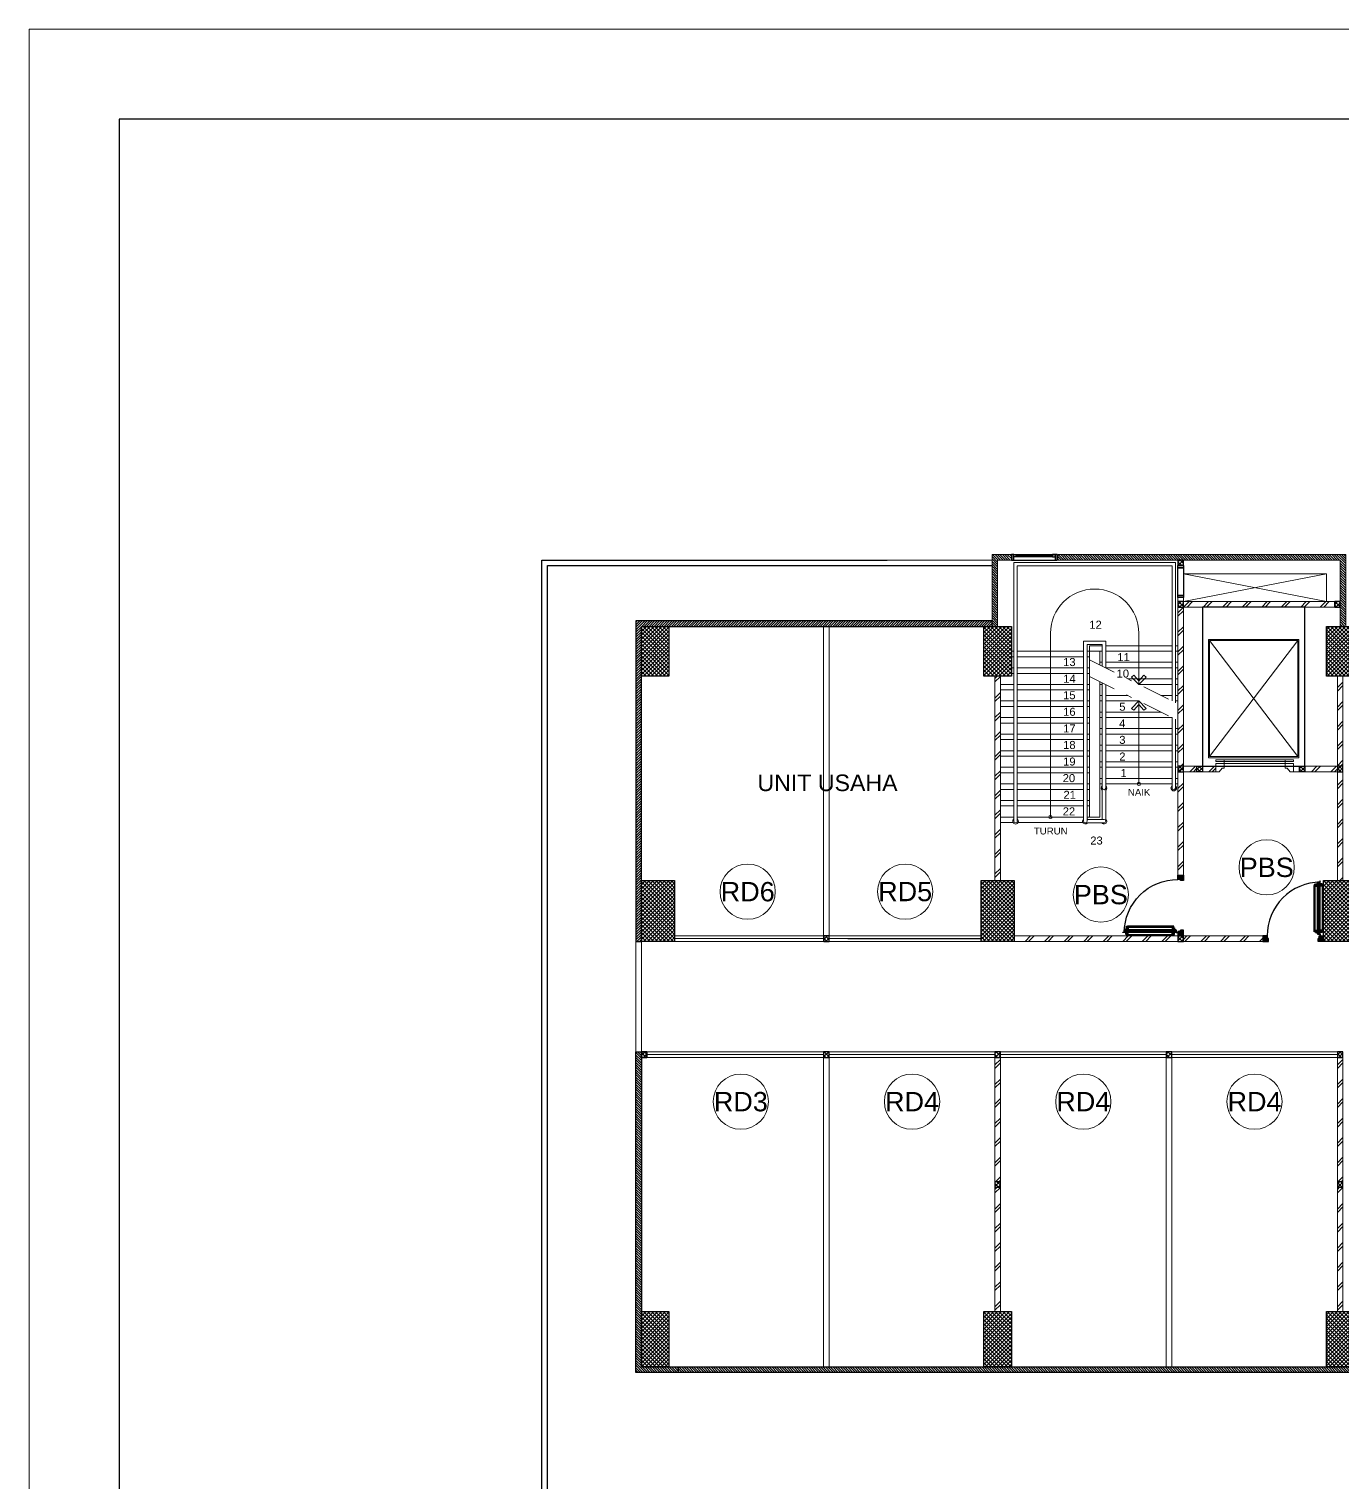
# Model space of a CAD drawing. Header units: millimetres. Extents: x -108 to 351, y -17 to 192.
# Drawn here: x 109.84 to 133.62, y 41 to 67.31 of the extents above; entities that cross this region are included whole.
import ezdxf
from ezdxf.enums import TextEntityAlignment as Align

# ---------------------------------------------------------------- set-up
doc = ezdxf.new("R2010")
doc.units = ezdxf.units.MM
doc.linetypes.add('DASHDOT', pattern=[1, 0.5, -0.25, 0, -0.25])
doc.layers.get('defpoints').update_dxf_attribs({"color": 1})
for name, color, linetype, lineweight in [('ars', 11, 'Continuous', 0), ('ars @ 1', 11, 'Continuous', 0), ('ARSIR', 31, 'Continuous', 5), ('KACA', 151, 'Continuous', 5), ('KOL', 1, 'Continuous', 30), ('KOLOM', 4, 'Continuous', 9), ('KOP', 7, 'Continuous', 20), ('KOP GARIS', 1, 'Continuous', 30), ('lan', 7, 'Continuous', 15), ('LIFT', 15, 'Continuous', 15), ('NOT', 7, 'Continuous', 20), ('Stair', 7, 'Continuous', 15), ('tem', 5, 'Continuous', 20)]:
    doc.layers.add(name, color=color, linetype=linetype, lineweight=lineweight)
doc.layers.add('as', color=1, linetype='Continuous', plot=False)
for name, color, linetype in [('HID', 1, 'Continuous'), ('Kusen', 30, 'Continuous'), ('STL', 6, 'Continuous')]:
    doc.layers.add(name, color=color, linetype=linetype)
doc.styles.add('RM25', font='arial.ttf')
doc.styles.add('S', font='simplex', dxfattribs={"width": 0.75})
doc.styles.get("Standard").update_dxf_attribs({"font": 'arial.ttf'})
pattern_1 = [(45, (0, 0), (-0.1767767, 0.1767767), []), (45, (0.0625, 0), (-0.1767767, 0.1767767), [])]
pattern_2 = [(45, (0, -5), (-0.03535534, 0.03535534), []), (135, (0, -5), (-0.03535534, -0.03535534), [])]
pattern_3 = [(225, (1.1, 1e-06), (-0.014142, 0.014142), []), (135, (1.1, 1e-06), (0.014142, 0.014142), [])]
pattern_4 = [(315, (-2e-13, 1e-06), (0.014142, 0.014142), []), (45, (-2e-13, 1e-06), (-0.014142, 0.014142), [])]

# ---------------------------------------------------------------- blocks, each defined once
blk = doc.blocks.new('K 10.10')
at = {"layer": 'ars'}
h = blk.add_hatch(dxfattribs=at)
h.set_pattern_fill('_USER', color=256, scale=0.05, angle=45, double=1, pattern_type=0)
h.set_pattern_definition([(45, (0, 0), (-0.035355339, 0.035355339), []), (135, (0, 0), (-0.035355339, -0.035355339), [])])
h.paths.add_polyline_path([(1560.538, 1380.407), (1560.638, 1380.407), (1560.638, 1380.507), (1560.538, 1380.507)])
at = {"layer": 'KOL'}
blk.add_lwpolyline([(1560.538, 1380.407), (1560.638, 1380.407), (1560.638, 1380.507), (1560.538, 1380.507)], close=True, dxfattribs=at)
blk = doc.blocks.new('k1')
at = {"layer": 'ars'}
h = blk.add_hatch(dxfattribs=at)
h.set_pattern_fill('_USER', color=256, scale=0.05, angle=45, double=1, pattern_type=0)
h.set_pattern_definition(pattern_2)
h.paths.add_polyline_path([(-0.3, -0.55), (0.3, -0.55), (0.3, 0.55), (-0.3, 0.55)])
at = {"layer": 'KOL'}
blk.add_lwpolyline([(-0.3, -0.55), (0.3, -0.55), (0.3, 0.55), (-0.3, 0.55)], close=True, dxfattribs=at)
blk = doc.blocks.new('k3')
at = {"layer": 'ars'}
h = blk.add_hatch(dxfattribs=at)
h.set_pattern_fill('_USER', color=256, scale=0.05, angle=45, double=1, pattern_type=0)
h.set_pattern_definition([(45, (0, -5.05), (-0.03535534, 0.03535534), []), (135, (0, -5.05), (-0.03535534, -0.03535534), [])])
h.paths.add_polyline_path([(-0.25, -0.45), (0.25, -0.45), (0.25, 0.45), (-0.25, 0.45)])
at = {"layer": 'KOL'}
blk.add_lwpolyline([(-0.25, -0.45), (0.25, -0.45), (0.25, 0.45), (-0.25, 0.45)], close=True, dxfattribs=at)
blk = doc.blocks.new('k2')
at = {"layer": 'ars'}
h = blk.add_hatch(dxfattribs=at)
h.set_pattern_fill('_USER', color=256, scale=0.05, angle=45, double=1, pattern_type=0)
h.set_pattern_definition(pattern_2)
h.paths.add_polyline_path([(-0.25, -0.5), (0.25, -0.5), (0.25, 0.5), (-0.25, 0.5)])
at = {"layer": 'KOL'}
blk.add_lwpolyline([(-0.25, -0.5), (0.25, -0.5), (0.25, 0.5), (-0.25, 0.5)], close=True, dxfattribs=at)
blk = doc.blocks.new('D-P90')
at = {"layer": 'ars'}
h = blk.add_hatch(dxfattribs=at)
h.set_pattern_fill('ANSI37', color=256, scale=0.005, angle=-90, style=0)
h.set_pattern_definition([(45, (-1350.94906, -1248.591899), (0.01122532015, -0.01122532015), []), (315, (-1350.94906, -1248.591899), (-0.01122532015, -0.01122532015), [])])
h.paths.add_polyline_path([(0.009, -0.183, -0.414214), (0.01, -0.184), (0.01, -1.116, -0.414214), (0.009, -1.117), (-0.034, -1.117, 0.414214), (-0.037, -1.12), (-0.037, -1.142, -1), (-0.038, -1.142), (-0.038, -0.158, -1), (-0.037, -0.158), (-0.037, -0.181, 0.414214), (-0.034, -0.183)])
at = {"layer": 'as'}
for p, q in [((-0.04, -0.158), (-0.046, -0.158)), ((-0.042, -0.161), (-0.042, -0.155))]:
    blk.add_line(p, q, dxfattribs=at)
at = {"layer": 'HID'}
for p, q in [((-0.044, -0.125), (-0.092, -0.077)), ((-0.042, -0.123), (-0.091, -0.075)), ((-0.066, -0.147), (-0.023, -0.104)), ((-0.063, -0.147), (-0.023, -0.107)), ((0.966, -0.147), (0.923, -0.104)), ((0.963, -0.147), (0.923, -0.107)), ((0.942, -0.123), (0.991, -0.075)), ((0.944, -0.125), (0.992, -0.077))]:
    blk.add_line(p, q, dxfattribs=at)
for points in [[(-0.044, -0.125), (-0.044, -0.125), (-0.042, -0.123), (-0.042, -0.123)], [(0.944, -0.125), (0.944, -0.125), (0.942, -0.123), (0.942, -0.123)]]:
    blk.add_lwpolyline(points, dxfattribs=at)
at = {"layer": 'KOL'}
blk.add_line((0.97, -0.13), (0.97, -0.15), dxfattribs=at)
at = {"layer": 'Kusen', "ltscale": 2}
for p, q in [((-0.099, -0.221), (-0.099, -1.06)), ((-0.079, -0.241), (-0.079, -1.06)), ((-0.074, -0.211), (-0.04, -0.211)), ((-0.074, -0.221), (-0.074, -0.211)), ((-0.074, -0.251), (-0.074, -0.241)), ((-0.074, -0.251), (-0.04, -0.251)), ((-0.061, -0.251), (-0.061, -0.211)), ((-0.04, -0.251), (-0.04, -0.211)), ((0.046, -0.211), (0.012, -0.211)), ((0.012, -0.251), (0.012, -0.211)), ((0.046, -0.251), (0.012, -0.251)), ((0.033, -0.251), (0.033, -0.211)), ((0.046, -0.221), (0.046, -0.211)), ((0.046, -0.251), (0.046, -0.241)), ((0.053, -0.241), (0.053, -1.06)), ((0.073, -0.221), (0.073, -1.06)), ((-0.074, -1.05), (-0.04, -1.05)), ((-0.074, -1.05), (-0.074, -1.06)), ((-0.061, -1.05), (-0.061, -1.09)), ((-0.04, -1.05), (-0.04, -1.09)), ((0.046, -1.05), (0.012, -1.05)), ((0.012, -1.05), (0.012, -1.09)), ((0.033, -1.05), (0.033, -1.09)), ((0.046, -1.05), (0.046, -1.06)), ((-0.074, -1.08), (-0.074, -1.09)), ((-0.074, -1.09), (-0.04, -1.09)), ((0.046, -1.09), (0.012, -1.09)), ((0.046, -1.08), (0.046, -1.09))]:
    blk.add_line(p, q, dxfattribs=at)
at = {"layer": 'Kusen'}
for p, q in [((-0.042, -0.155), (-0.038, -0.156)), ((-0.042, -0.157), (-0.038, -0.158))]:
    blk.add_line(p, q, dxfattribs=at)
at = {"layer": 'Kusen', "ltscale": 2}
for points in [[(-0.099, -0.241), (-0.061, -0.241), (-0.061, -0.221), (-0.099, -0.221), (-0.099, -0.241)], [(0.073, -0.241), (0.033, -0.241), (0.033, -0.221), (0.073, -0.221), (0.073, -0.241)], [(-0.101, -1.06), (-0.061, -1.06), (-0.061, -1.08), (-0.101, -1.08), (-0.101, -1.06)], [(0.073, -1.06), (0.033, -1.06), (0.033, -1.08), (0.073, -1.08), (0.073, -1.06)]]:
    blk.add_lwpolyline(points, dxfattribs=at)
at = {"layer": 'Kusen'}
blk.add_circle((-0.042, -0.158), 0.001, dxfattribs=at)
for radius, start, end in [(0.0025, 75.7804, 11.3851), (0.961, 270, 0.4597)]:
    blk.add_arc((-0.042, -0.158), radius, start, end, dxfattribs=at)
at = {"layer": 'STL'}
for p, q in [((-0.038, -0.158), (-0.038, -1.142)), ((-0.037, -0.181), (-0.037, -0.158)), ((-0.034, -0.183), (0.009, -0.183)), ((0.01, -0.184), (0.01, -1.116)), ((-0.037, -1.12), (-0.037, -1.142)), ((-0.034, -1.117), (0.009, -1.117))]:
    blk.add_line(p, q, dxfattribs=at)
for points in [[(0, -0.1), (0, -0.103), (-0.019, -0.103, 0.414214), (-0.02, -0.105), (-0.02, -0.148, -0.414214), (-0.022, -0.15), (-0.068, -0.15, -0.414214), (-0.07, -0.148), (-0.07, -0.13), (-0.067, -0.13), (-0.067, -0.146, 0.414214), (-0.065, -0.147), (-0.024, -0.147, 0.414214), (-0.023, -0.146), (-0.023, -0.102, -0.414214), (-0.021, -0.1)], [(0.9, -0.1), (0.9, -0.103), (0.919, -0.103, -0.414214), (0.92, -0.105), (0.92, -0.148, 0.414214), (0.922, -0.15), (0.968, -0.15, 0.414214), (0.97, -0.148), (0.97, -0.13), (0.967, -0.13), (0.967, -0.146, -0.414214), (0.966, -0.147), (0.925, -0.147, -0.414214), (0.923, -0.146), (0.923, -0.102, 0.414214), (0.921, -0.1)]]:
    blk.add_lwpolyline(points, format="xyb", close=True, dxfattribs=at)
blk.add_lwpolyline([(0.009, -0.182), (-0.034, -0.182, -0.414214), (-0.035, -0.181), (-0.035, -0.158, 1), (-0.04, -0.158), (-0.04, -1.142, 1), (-0.035, -1.142), (-0.035, -1.12, -0.414214), (-0.034, -1.119), (0.009, -1.119, 0.414214), (0.012, -1.116), (0.012, -0.184)], format="xyb", dxfattribs=at)
for centre, radius, start, end in [((-0.038, -0.158), 0.00075, 0, 180), ((-0.034, -0.181), 0.0025, 180, 270), ((0.009, -0.184), 0.0025, 360, 90), ((0.009, -0.184), 0.001, 360, 90), ((-0.038, -1.142), 0.00075, 180, 0), ((-0.034, -1.12), 0.0025, 90, 180), ((0.009, -1.116), 0.001, 270, 0)]:
    blk.add_arc(centre, radius, start, end, dxfattribs=at)
blk = doc.blocks.new('PINTU DARURAT')
at = {"layer": 'ARSIR'}
h = blk.add_hatch(dxfattribs=at)
h.set_pattern_fill('_USER', color=256, scale=0.02, angle=315, style=0, double=1, pattern_type=0)
h.set_pattern_definition(pattern_4)
edge = h.paths.add_edge_path()
edge.add_line((0, 0), (0.1, 0))
edge.add_line((0.1, 0), (0.1, 0.05))
edge.add_line((0.1, 0.05), (0.077, 0.05))
edge.add_line((0.077, 0.05), (0.077, 0.096))
edge.add_arc((0.076, 0.096), 0.0015, 360, 450)
edge.add_line((0.075, 0.097), (0.035, 0.097))
edge.add_arc((0.035, 0.096), 0.0015, 90, 180)
edge.add_line((0.033, 0.096), (0.033, 0.08))
edge.add_line((0.033, 0.08), (0.03, 0.08))
edge.add_line((0.03, 0.08), (0.03, 0.1))
edge.add_line((0.03, 0.1), (0, 0.1))
edge.add_line((0, 0.1), (0, 0))
h = blk.add_hatch(dxfattribs=at)
h.set_pattern_fill('_USER', color=256, scale=0.02, angle=315, style=0, double=1, pattern_type=0)
h.set_pattern_definition(pattern_4)
edge = h.paths.add_edge_path()
edge.add_line((0, 0), (0.1, 0))
edge.add_line((0.1, 0), (0.1, 0.05))
edge.add_line((0.1, 0.05), (0.077, 0.05))
edge.add_line((0.077, 0.05), (0.077, 0.096))
edge.add_arc((0.076, 0.096), 0.0015, 360, 450)
edge.add_line((0.075, 0.097), (0.035, 0.097))
edge.add_arc((0.035, 0.096), 0.0015, 90, 180)
edge.add_line((0.033, 0.096), (0.033, 0.08))
edge.add_line((0.033, 0.08), (0.03, 0.08))
edge.add_line((0.03, 0.08), (0.03, 0.1))
edge.add_line((0.03, 0.1), (0, 0.1))
edge.add_line((0, 0.1), (0, 0))
h = blk.add_hatch(dxfattribs=at)
h.set_pattern_fill('_USER', color=256, scale=0.02, angle=315, style=0, double=1, pattern_type=0)
h.set_pattern_definition(pattern_3)
edge = h.paths.add_edge_path()
edge.add_line((1.1, 0), (1, 0))
edge.add_line((1, 0), (1, 0.05))
edge.add_line((1, 0.05), (1.023, 0.05))
edge.add_line((1.023, 0.05), (1.023, 0.096))
edge.add_arc((1.024, 0.096), 0.0015, -630, -540, ccw=False)
edge.add_line((1.024, 0.097), (1.065, 0.097))
edge.add_arc((1.065, 0.096), 0.0015, -360, -270, ccw=False)
edge.add_line((1.067, 0.096), (1.067, 0.08))
edge.add_line((1.067, 0.08), (1.07, 0.08))
edge.add_line((1.07, 0.08), (1.07, 0.1))
edge.add_line((1.07, 0.1), (1.1, 0.1))
edge.add_line((1.1, 0.1), (1.1, 0))
h = blk.add_hatch(dxfattribs=at)
h.set_pattern_fill('_USER', color=256, scale=0.02, angle=315, style=0, double=1, pattern_type=0)
h.set_pattern_definition(pattern_3)
edge = h.paths.add_edge_path()
edge.add_line((1.1, 0), (1, 0))
edge.add_line((1, 0), (1, 0.05))
edge.add_line((1, 0.05), (1.023, 0.05))
edge.add_line((1.023, 0.05), (1.023, 0.096))
edge.add_arc((1.024, 0.096), 0.0015, -630, -540, ccw=False)
edge.add_line((1.024, 0.097), (1.065, 0.097))
edge.add_arc((1.065, 0.096), 0.0015, -360, -270, ccw=False)
edge.add_line((1.067, 0.096), (1.067, 0.08))
edge.add_line((1.067, 0.08), (1.07, 0.08))
edge.add_line((1.07, 0.08), (1.07, 0.1))
edge.add_line((1.07, 0.1), (1.1, 0.1))
edge.add_line((1.1, 0.1), (1.1, 0))
at = {"layer": 'KOL'}
blk.add_line((1.1, 0.1), (1.1, 0), dxfattribs=at)
blk.add_line((1.1, 0.1), (1.1, 0), dxfattribs=at)
blk.add_line((1.1, 0.1), (1.1, 0), dxfattribs=at)
blk.add_line((1.1, 0.1), (1.1, 0), dxfattribs=at)
for points in [[(0, 0), (0.1, 0), (0.1, 0.05), (0.077, 0.05), (0.077, 0.096, 0.414214), (0.075, 0.097), (0.035, 0.097, 0.414214), (0.033, 0.096), (0.033, 0.08), (0.03, 0.08), (0.03, 0.1), (0, 0.1)], [(0, 0), (0.1, 0), (0.1, 0.05), (0.077, 0.05), (0.077, 0.096, 0.414214), (0.075, 0.097), (0.035, 0.097, 0.414214), (0.033, 0.096), (0.033, 0.08), (0.03, 0.08), (0.03, 0.1), (0, 0.1)], [(1.1, 0), (1, 0), (1, 0.05), (1.023, 0.05), (1.023, 0.096, -0.414214), (1.024, 0.097), (1.065, 0.097, -0.414214), (1.067, 0.096), (1.067, 0.08), (1.07, 0.08), (1.07, 0.1), (1.1, 0.1)], [(1.1, 0), (1, 0), (1, 0.05), (1.023, 0.05), (1.023, 0.096, -0.414214), (1.024, 0.097), (1.065, 0.097, -0.414214), (1.067, 0.096), (1.067, 0.08), (1.07, 0.08), (1.07, 0.1), (1.1, 0.1)]]:
    blk.add_lwpolyline(points, format="xyb", close=True, dxfattribs=at)
at = {"layer": 'Kusen', "xscale": -1, "rotation": 180}
blk.add_blockref('D-P90', (0.1, -0.05), dxfattribs=at)
blk = doc.blocks.new('T. J2')
at = {"layer": 'KACA', "color": 141}
blk.add_lwpolyline([(-0.379, 0.077), (0.291, 0.077), (0.291, 0.082), (-0.379, 0.082)], close=True, dxfattribs=at)
at = {"layer": 'Kusen'}
for p, q in [((-0.419, 0), (0.331, 0)), ((-0.369, 0.1), (0.281, 0.1)), ((0.281, 0.06), (-0.369, 0.06))]:
    blk.add_line(p, q, dxfattribs=at)
for points in [[(-0.459, 0), (-0.419, 0), (-0.419, 0.1), (-0.459, 0.1)], [(0.331, 0), (0.371, 0), (0.371, 0.1), (0.331, 0.1)]]:
    blk.add_lwpolyline(points, close=True, dxfattribs=at)
for points in [[(-0.369, 0.077), (-0.369, 0.06), (-0.419, 0.06), (-0.419, 0.1), (-0.369, 0.1), (-0.369, 0.082), (-0.379, 0.082), (-0.379, 0.077), (-0.369, 0.077)], [(0.281, 0.077), (0.281, 0.06), (0.331, 0.06), (0.331, 0.1), (0.281, 0.1), (0.281, 0.082), (0.291, 0.082), (0.291, 0.077), (0.281, 0.077)]]:
    blk.add_lwpolyline(points, dxfattribs=at)
blk = doc.blocks.new('P.SHAFT')
for points in [[(-0.05, 0.54), (-0.05, 0.58), (0.05, 0.58), (0.05, 0.54)], [(-0.05, 0.04), (-0.05, 0.54), (0.05, 0.54), (0.05, 0.04)], [(-0.05, 0), (-0.05, 0.04), (0.05, 0.04), (0.05, 0)]]:
    blk.add_lwpolyline(points, close=True)
blk = doc.blocks.new('LIFT BARANG MITSHUBISI')
at = {"layer": 'ARSIR'}
for p, q in [((-0.845, 1.05), (0.755, -1.05)), ((0.755, 1.05), (-0.845, -1.05))]:
    blk.add_line(p, q, dxfattribs=at)
at = {"layer": 'defpoints', "color": 3}
blk.add_lwpolyline([(0.883, -1.223), (0.883, 1.657), (-0.972, 1.657), (-0.972, -1.223)], close=True, dxfattribs=at)
at = {"layer": 'LIFT'}
for points in [[(-0.865, -1.07), (0.775, -1.07), (0.775, 1.07), (-0.865, 1.07)], [(-0.845, -1.05), (0.755, -1.05), (0.755, 1.05), (-0.845, 1.05)], [(-0.73, -1.141), (0.676, -1.141), (0.676, -1.105), (-0.73, -1.105)], [(-0.73, -1.141), (-0.577, -1.141), (-0.577, -1.105), (-0.73, -1.105)], [(-0.577, -1.223), (-0.73, -1.223), (-0.73, -1.176), (-0.577, -1.176)], [(-0.73, -1.223), (0.676, -1.223), (0.676, -1.176), (-0.73, -1.176)], [(-0.577, -1.176), (0.523, -1.176), (0.523, -1.141), (-0.577, -1.141)], [(0.523, -1.141), (0.676, -1.141), (0.676, -1.105), (0.523, -1.105)], [(0.523, -1.223), (0.676, -1.223), (0.676, -1.176), (0.523, -1.176)]]:
    blk.add_lwpolyline(points, close=True, dxfattribs=at)
for points in [[(-0.73, -1.223), (-0.73, -1.323), (-0.669, -1.323), (-0.612, -1.258), (-0.577, -1.258), (-0.577, -1.223), (-0.73, -1.223)], [(0.676, -1.223), (0.676, -1.323), (0.616, -1.323), (0.559, -1.258), (0.523, -1.258), (0.523, -1.223), (0.676, -1.223)]]:
    blk.add_lwpolyline(points, dxfattribs=at)
at = {"layer": 'tem'}
for points in [[(-0.972, -1.223), (-0.972, -1.323), (-0.73, -1.323), (-0.73, -1.223)], [(0.676, -1.223), (0.676, -1.323), (0.783, -1.323), (0.783, -1.223)]]:
    blk.add_lwpolyline(points, close=True, dxfattribs=at)
blk = doc.blocks.new('LANTAI-1')
at = {"layer": 'ars'}
h = blk.add_hatch(dxfattribs=at)
h.set_pattern_fill('ANSI31', color=256, scale=0.25, style=0)
h.set_pattern_definition([(135, (-30.482793, 57.124637), (0.0220971, 0.0220971), [])])
edge = h.paths.add_edge_path()
edge.add_line((-30.833, 57.125), (-30.833, 58.425))
edge.add_line((-30.833, 58.425), (-30.473, 58.425))
edge.add_line((-30.473, 58.425), (-30.473, 58.325))
edge.add_line((-30.473, 58.325), (-30.733, 58.325))
edge.add_line((-30.733, 58.325), (-30.733, 57.125))
edge.add_line((-30.733, 57.125), (-30.833, 57.125))
h = blk.add_hatch(dxfattribs=at)
h.set_pattern_fill('ANSI31', color=256, scale=0.25, style=0)
h.set_pattern_definition([(135, (-24.432795, 57.124637), (0.02209709, 0.02209709), [])])
h.paths.add_polyline_path([(-29.643, 58.425), (-29.643, 58.325), (-24.533, 58.325), (-24.533, 57.125), (-24.433, 57.125), (-24.433, 58.425)])
h = blk.add_hatch(dxfattribs=at)
h.set_pattern_fill('ANSI31', color=256, scale=0.01, angle=180, style=0)
h.paths.add_polyline_path([(-30.833, 57.225), (-37.183, 57.225), (-37.283, 57.225), (-37.283, 51.425), (-37.183, 51.425), (-37.183, 57.125), (-30.833, 57.125)])
h = blk.add_hatch(dxfattribs=at)
h.set_pattern_fill('ANSI31', color=256, scale=0.25, angle=180, style=0)
h.set_pattern_definition([(135, (-37.282793, 49.424637), (0.02209709, 0.02209709), [])])
h.paths.add_polyline_path([(-36.518, 43.625), (-37.183, 43.625), (-37.283, 43.625), (-37.283, 49.425), (-37.183, 49.425), (-37.183, 43.725), (-36.518, 43.725)])
h = blk.add_hatch(dxfattribs=at)
h.set_pattern_fill('ANSI31', color=256, scale=0.25, angle=180, style=0)
h.set_pattern_definition([(135, (-37.282793, 49.424637), (0.022097087, 0.022097087), [])])
h.paths.add_polyline_path([(-6.083, 43.625), (-37.183, 43.625), (-37.283, 43.625), (-37.283, 49.425), (-37.183, 49.425), (-37.183, 43.725), (-6.083, 43.725)])
h = blk.add_hatch(dxfattribs=at)
h.set_pattern_fill('TEMBOK', color=256, scale=0.25)
h.set_pattern_definition([(225, (43.6672, 52.87464), (0.1767767, -0.1767767), []), (225, (43.6047, 52.87464), (0.1767767, -0.1767767), [])])
h.paths.add_polyline_path([(-30.683, 47.075), (-30.783, 47.075), (-30.783, 49.325), (-30.683, 49.325)])
h = blk.add_hatch(dxfattribs=at)
h.set_pattern_fill('TEMBOK', color=256, scale=0.25)
h.set_pattern_definition([(225, (49.8672, 52.87464), (0.1767767, -0.1767767), []), (225, (49.8047, 52.87464), (0.1767767, -0.1767767), [])])
h.paths.add_polyline_path([(-24.483, 47.075), (-24.583, 47.075), (-24.583, 49.325), (-24.483, 49.325)])
h = blk.add_hatch(dxfattribs=at)
h.set_pattern_fill('TEMBOK', color=256, scale=0.25)
h.set_pattern_definition([(225, (43.6672, 50.97464), (0.1767767, -0.1767767), []), (225, (43.6047, 50.97464), (0.1767767, -0.1767767), [])])
h.paths.add_polyline_path([(-30.683, 44.725), (-30.783, 44.725), (-30.783, 46.975), (-30.683, 46.975)])
h = blk.add_hatch(dxfattribs=at)
h.set_pattern_fill('TEMBOK', color=256, scale=0.25)
h.set_pattern_definition([(225, (49.8672, 50.97464), (0.1767767, -0.1767767), []), (225, (49.8047, 50.97464), (0.1767767, -0.1767767), [])])
h.paths.add_polyline_path([(-24.483, 44.725), (-24.583, 44.725), (-24.583, 46.975), (-24.483, 46.975)])
at = {"layer": 'ars @ 1'}
h = blk.add_hatch(dxfattribs=at)
h.set_pattern_fill('TEMBOK', color=256, scale=0.25)
h.set_pattern_definition(pattern_1)
h.paths.add_polyline_path([(-27.371, 52.625), (-27.471, 52.625), (-27.471, 57.475), (-27.371, 57.475)])
h = blk.add_hatch(dxfattribs=at)
h.set_pattern_fill('TEMBOK', color=256, scale=0.25)
h.set_pattern_definition(pattern_1)
h.paths.add_polyline_path([(-24.633, 57.575), (-24.633, 57.475), (-27.371, 57.475), (-27.371, 57.575)])
h = blk.add_hatch(dxfattribs=at)
h.set_pattern_fill('TEMBOK', color=256, scale=0.25)
h.set_pattern_definition(pattern_1)
h.paths.add_polyline_path([(-30.783, 52.525), (-30.683, 52.525), (-30.683, 56.225), (-30.783, 56.225)])
h = blk.add_hatch(dxfattribs=at)
h.set_pattern_fill('TEMBOK', color=256, scale=0.25)
h.set_pattern_definition(pattern_1)
h.paths.add_polyline_path([(-24.483, 52.525), (-24.583, 52.525), (-24.583, 56.225), (-24.483, 56.225)])
h = blk.add_hatch(dxfattribs=at)
h.set_pattern_fill('TEMBOK', color=256, scale=0.25)
h.set_pattern_definition([(45, (1549.9789, -400.48855), (-0.176776695, 0.176776695), []), (45, (1550.0414, -400.48855), (-0.176776695, 0.176776695), [])])
h.paths.add_polyline_path([(-27.371, 54.495), (-27.371, 54.595), (-27.126, 54.595), (-27.126, 54.495)])
h = blk.add_hatch(dxfattribs=at)
h.set_pattern_fill('TEMBOK', color=256, scale=0.25)
h.set_pattern_definition([(45, (1550.32144, -400.48855), (-0.176776695, 0.176776695), []), (45, (1550.38394, -400.48855), (-0.176776695, 0.176776695), [])])
h.paths.add_polyline_path([(-27.026, 54.495), (-27.026, 54.595), (-26.784, 54.595), (-26.784, 54.495)])
h = blk.add_hatch(dxfattribs=at)
h.set_pattern_fill('TEMBOK', color=256, scale=0.25)
h.set_pattern_definition([(45, (1552.17816, -400.48855), (-0.176776695, 0.176776695), []), (45, (1552.24066, -400.48855), (-0.176776695, 0.176776695), [])])
h.paths.add_polyline_path([(-25.171, 54.495), (-25.171, 54.595), (-24.583, 54.595), (-24.583, 54.495)])
h = blk.add_hatch(dxfattribs=at)
h.set_pattern_fill('TEMBOK', color=256, scale=0.25)
h.set_pattern_definition(pattern_1)
h.paths.add_polyline_path([(-30.433, 51.425), (-30.433, 51.525), (-27.471, 51.525), (-27.471, 51.425)])
h = blk.add_hatch(dxfattribs=at)
h.set_pattern_fill('TEMBOK', color=256, scale=0.25)
h.set_pattern_definition(pattern_1)
h.paths.add_polyline_path([(-27.371, 51.425), (-27.371, 51.525), (-25.933, 51.525), (-25.933, 51.425)])
for p, q in [((-38.983, 40.575), (-38.983, 58.325)), ((-38.983, 58.325), (-32.733, 58.325)), ((-38.883, 41.275), (-38.883, 58.225)), ((-38.883, 58.225), (-30.833, 58.225))]:
    blk.add_line(p, q)
at = {"layer": 'ars'}
for p, q in [((-30.439, 58.281), (-30.439, 53.6)), ((-27.514, 58.281), (-30.439, 58.281)), ((-30.377, 58.218), (-30.377, 53.6)), ((-27.577, 58.218), (-30.377, 58.218)), ((-27.577, 58.218), (-27.577, 55.775)), ((-27.514, 58.281), (-27.514, 55.743)), ((-29.177, 56.858), (-29.177, 53.6)), ((-28.777, 56.858), (-29.177, 56.858)), ((-28.777, 56.858), (-28.777, 56.375)), ((-30.439, 56.575), (-30.483, 56.575)), ((-29.177, 56.575), (-30.377, 56.575)), ((-29.114, 56.796), (-29.114, 53.6)), ((-28.839, 56.796), (-29.114, 56.796)), ((-29.07, 56.575), (-29.114, 56.575)), ((-29.07, 56.675), (-29.07, 56.775)), ((-28.839, 56.775), (-29.07, 56.775)), ((-28.839, 56.796), (-28.839, 56.406)), ((-27.577, 56.775), (-28.777, 56.775)), ((-27.471, 56.775), (-27.514, 56.775)), ((-28.839, 56.475), (-28.883, 56.475)), ((-27.577, 56.475), (-28.777, 56.475)), ((-27.471, 56.475), (-27.514, 56.475)), ((-30.439, 56.275), (-30.483, 56.275)), ((-29.177, 56.275), (-30.377, 56.275)), ((-29.07, 56.275), (-29.114, 56.275)), ((-28.839, 56.106), (-28.839, 53.631)), ((-28.777, 56.075), (-28.777, 53.6)), ((-27.577, 56.175), (-28.377, 56.175)), ((-27.471, 56.175), (-27.514, 56.175)), ((-30.439, 55.975), (-30.683, 55.975)), ((-29.177, 55.975), (-30.377, 55.975)), ((-29.07, 55.975), (-29.114, 55.975)), ((-28.839, 55.875), (-28.883, 55.875)), ((-28.377, 55.875), (-28.777, 55.875)), ((-27.577, 55.875), (-27.777, 55.875)), ((-27.471, 55.875), (-27.514, 55.875)), ((-30.439, 55.675), (-30.683, 55.675)), ((-29.177, 55.675), (-30.377, 55.675)), ((-29.07, 55.675), (-29.114, 55.675)), ((-28.839, 55.575), (-28.883, 55.575)), ((-27.777, 55.575), (-28.777, 55.575)), ((-30.439, 55.375), (-30.683, 55.375)), ((-29.177, 55.375), (-30.377, 55.375)), ((-29.07, 55.375), (-29.114, 55.375)), ((-28.839, 55.275), (-28.883, 55.275)), ((-27.577, 55.275), (-28.777, 55.275)), ((-27.577, 55.475), (-27.577, 54.2)), ((-27.514, 55.443), (-27.514, 54.2)), ((-27.471, 55.275), (-27.514, 55.275)), ((-30.439, 55.075), (-30.683, 55.075)), ((-29.177, 55.075), (-30.377, 55.075)), ((-29.07, 55.075), (-29.114, 55.075)), ((-30.439, 54.775), (-30.683, 54.775)), ((-29.177, 54.775), (-30.377, 54.775)), ((-29.07, 54.775), (-29.114, 54.775)), ((-28.839, 54.975), (-28.883, 54.975)), ((-27.577, 54.975), (-28.777, 54.975)), ((-27.471, 54.975), (-27.514, 54.975)), ((-30.439, 54.475), (-30.683, 54.475)), ((-29.177, 54.475), (-30.377, 54.475)), ((-29.07, 54.475), (-29.114, 54.475)), ((-28.839, 54.675), (-28.883, 54.675)), ((-27.577, 54.675), (-28.777, 54.675)), ((-27.471, 54.675), (-27.514, 54.675)), ((-28.839, 54.375), (-28.883, 54.375)), ((-27.577, 54.375), (-28.777, 54.375)), ((-27.471, 54.375), (-27.514, 54.375)), ((-30.439, 54.175), (-30.683, 54.175)), ((-29.177, 54.175), (-30.377, 54.175)), ((-29.07, 54.175), (-29.114, 54.175)), ((-30.439, 53.875), (-30.683, 53.875)), ((-29.177, 53.875), (-30.377, 53.875)), ((-29.07, 53.875), (-29.114, 53.875)), ((-30.453, 53.575), (-30.683, 53.575)), ((-29.19, 53.575), (-30.363, 53.575)), ((-28.808, 53.568), (-29.145, 53.568)), ((-28.808, 53.631), (-29.114, 53.631))]:
    blk.add_line(p, q, dxfattribs=at)
for centre, radius, start, end in [((-28.808, 54.2), 0.0512, 127.5719, 232.4281), ((-28.808, 54.2), 0.0312, 180, 0), ((-28.808, 54.2), 0.0512, 307.5719, 52.4281), ((-27.546, 54.2), 0.0512, 127.5719, 52.4281), ((-27.546, 54.2), 0.0312, 180, 0), ((-30.408, 53.6), 0.0512, 127.5719, 52.4281), ((-30.408, 53.6), 0.0312, 180, 0), ((-29.145, 53.6), 0.0512, 127.5719, 322.4281), ((-29.145, 53.6), 0.0312, 180, 0), ((-29.145, 53.6), 0.0512, 37.5719, 52.4281), ((-28.808, 53.6), 0.0512, 127.5719, 142.4281), ((-28.808, 53.6), 0.0512, 217.5719, 52.4281), ((-28.808, 53.6), 0.0312, 270, 90)]:
    blk.add_arc(centre, radius, start, end, dxfattribs=at)
at = {"layer": 'as'}
blk.add_line((-33.443, 51.475), (-31.033, 51.475), dxfattribs=at)
at = {"layer": 'KOL'}
for points in [[(-30.833, 57.225), (-37.183, 57.225), (-37.283, 57.225), (-37.283, 51.425), (-37.183, 51.425), (-37.183, 57.125), (-30.833, 57.125), (-30.833, 57.225)], [(-36.518, 43.625), (-37.183, 43.625), (-37.283, 43.625), (-37.283, 49.425), (-37.183, 49.425), (-37.183, 43.725), (-36.518, 43.725), (-36.518, 43.625)], [(-6.083, 43.625), (-37.183, 43.625), (-37.283, 43.625), (-37.283, 49.425), (-37.183, 49.425), (-37.183, 43.725), (-6.083, 43.725), (-6.083, 43.625)]]:
    blk.add_lwpolyline(points, dxfattribs=at)
at = {"layer": 'lan'}
for p, q in [((-32.733, 58.325), (-30.833, 58.325)), ((-29.777, 57.001), (-29.777, 53.675)), ((-28.177, 56.075), (-28.177, 57.001)), ((-30.439, 56.675), (-30.483, 56.675)), ((-29.177, 56.675), (-30.377, 56.675)), ((-28.839, 56.675), (-29.114, 56.675)), ((-29.07, 56.675), (-29.07, 53.675)), ((-28.883, 56.675), (-28.883, 56.428)), ((-27.577, 56.675), (-28.777, 56.675)), ((-27.471, 56.675), (-27.514, 56.675)), ((-30.439, 56.375), (-30.483, 56.375)), ((-29.177, 56.375), (-30.377, 56.375)), ((-29.07, 56.375), (-29.114, 56.375)), ((-27.577, 56.375), (-28.777, 56.375)), ((-27.471, 56.375), (-27.514, 56.375)), ((-30.439, 56.075), (-30.683, 56.075)), ((-29.177, 56.075), (-30.377, 56.075)), ((-29.07, 56.075), (-29.114, 56.075)), ((-28.883, 56.128), (-28.883, 53.675)), ((-28.839, 56.075), (-28.883, 56.075)), ((-27.577, 56.075), (-28.177, 56.075)), ((-27.471, 56.075), (-27.514, 56.075)), ((-30.439, 55.775), (-30.683, 55.775)), ((-29.177, 55.775), (-30.377, 55.775)), ((-29.07, 55.775), (-29.114, 55.775)), ((-28.839, 55.775), (-28.883, 55.775)), ((-28.177, 55.775), (-28.777, 55.775)), ((-28.177, 54.275), (-28.177, 55.775)), ((-27.471, 55.775), (-27.514, 55.775)), ((-30.439, 55.475), (-30.683, 55.475)), ((-29.177, 55.475), (-30.377, 55.475)), ((-29.07, 55.475), (-29.114, 55.475)), ((-28.839, 55.475), (-28.883, 55.475)), ((-27.577, 55.475), (-28.777, 55.475)), ((-30.439, 55.175), (-30.683, 55.175)), ((-29.177, 55.175), (-30.377, 55.175)), ((-29.07, 55.175), (-29.114, 55.175)), ((-28.839, 55.175), (-28.883, 55.175)), ((-27.577, 55.175), (-28.777, 55.175)), ((-27.471, 55.175), (-27.514, 55.175)), ((-30.439, 54.875), (-30.683, 54.875)), ((-29.177, 54.875), (-30.377, 54.875)), ((-29.07, 54.875), (-29.114, 54.875)), ((-28.839, 54.875), (-28.883, 54.875)), ((-27.577, 54.875), (-28.777, 54.875)), ((-27.471, 54.875), (-27.514, 54.875)), ((-30.439, 54.575), (-30.683, 54.575)), ((-29.177, 54.575), (-30.377, 54.575)), ((-29.07, 54.575), (-29.114, 54.575)), ((-28.839, 54.575), (-28.883, 54.575)), ((-27.577, 54.575), (-28.777, 54.575)), ((-27.471, 54.575), (-27.514, 54.575)), ((-30.439, 54.275), (-30.683, 54.275)), ((-29.177, 54.275), (-30.377, 54.275)), ((-29.07, 54.275), (-29.114, 54.275)), ((-28.839, 54.275), (-28.883, 54.275)), ((-27.577, 54.275), (-28.777, 54.275)), ((-27.471, 54.275), (-27.514, 54.275)), ((-30.439, 53.975), (-30.683, 53.975)), ((-29.177, 53.975), (-30.377, 53.975)), ((-29.07, 53.975), (-29.114, 53.975)), ((-30.439, 53.675), (-30.683, 53.675)), ((-29.177, 53.675), (-30.377, 53.675)), ((-28.883, 53.675), (-29.114, 53.675)), ((-33.883, 51.475), (-36.583, 51.475)), ((-33.783, 51.475), (-31.033, 51.475)), ((-33.883, 49.375), (-37.083, 49.375)), ((-33.783, 49.375), (-30.783, 49.375)), ((-27.683, 49.375), (-30.683, 49.375)), ((-27.583, 49.375), (-24.583, 49.375))]:
    blk.add_line(p, q, dxfattribs=at)
at = {"layer": 'lan', "linetype": 'Continuous'}
for p, q in [((-27.371, 58.075), (-24.783, 58.075)), ((-24.783, 58.075), (-24.783, 57.575))]:
    blk.add_line(p, q, dxfattribs=at)
at = {"layer": 'lan', "linetype": 'DASHDOT'}
for p, q in [((-29.07, 56.521), (-27.471, 55.722)), ((-29.07, 56.221), (-27.471, 55.422))]:
    blk.add_line(p, q, dxfattribs=at)
at = {"layer": 'lan', "linetype": 'Continuous'}
for points in [[(-24.783, 58.075), (-27.371, 57.575)], [(-24.783, 57.575), (-27.371, 58.075)]]:
    blk.add_lwpolyline(points, dxfattribs=at)
at = {"layer": 'lan'}
for points in [[(-33.783, 51.525), (-33.883, 51.525), (-33.883, 57.125), (-33.783, 57.125)], [(-37.283, 49.425), (-37.183, 49.425), (-37.183, 51.425), (-37.283, 51.425)], [(-36.583, 51.425), (-36.583, 51.525), (-33.883, 51.525), (-33.883, 51.425)], [(-31.033, 51.425), (-31.033, 51.525), (-33.783, 51.525), (-33.783, 51.425)], [(-37.083, 49.325), (-37.083, 49.425), (-33.883, 49.425), (-33.883, 49.325)], [(-33.783, 43.725), (-33.883, 43.725), (-33.883, 49.325), (-33.783, 49.325)], [(-30.783, 49.325), (-30.783, 49.425), (-33.783, 49.425), (-33.783, 49.325)], [(-30.683, 49.325), (-30.683, 49.425), (-27.683, 49.425), (-27.683, 49.325)], [(-27.583, 43.725), (-27.683, 43.725), (-27.683, 49.325), (-27.583, 49.325)], [(-24.583, 49.325), (-24.583, 49.425), (-27.583, 49.425), (-27.583, 49.325)]]:
    blk.add_lwpolyline(points, close=True, dxfattribs=at)
at = {"layer": 'lan', "ltscale": 2}
for points in [[(-28.085, 56.242), (-28.046, 56.208), (-28.177, 56.075), (-28.308, 56.208), (-28.268, 56.242), (-28.177, 56.137), (-28.085, 56.242)], [(-28.085, 55.607), (-28.046, 55.641), (-28.177, 55.775), (-28.308, 55.641), (-28.268, 55.607), (-28.177, 55.712), (-28.085, 55.607)]]:
    blk.add_lwpolyline(points, close=True, dxfattribs=at)
at = {"layer": 'lan'}
blk.add_arc((-28.977, 57.001), 0.8, 0, 180, dxfattribs=at)
at = {"layer": 'Stair'}
for centre in [(-28.177, 54.275), (-29.777, 53.675)]:
    blk.add_circle(centre, 0.0296, dxfattribs=at)
at = {"layer": 'tem'}
blk.add_lwpolyline([(-30.833, 57.125), (-30.833, 58.425), (-30.473, 58.425), (-30.473, 58.325), (-30.733, 58.325), (-30.733, 57.125), (-30.833, 57.125)], dxfattribs=at)
for points in [[(-29.643, 58.425), (-29.643, 58.325), (-24.533, 58.325), (-24.533, 57.125), (-24.433, 57.125), (-24.433, 58.425)], [(-24.633, 57.575), (-24.633, 57.475), (-27.371, 57.475), (-27.371, 57.575)], [(-30.783, 52.525), (-30.683, 52.525), (-30.683, 56.225), (-30.783, 56.225)], [(-24.483, 52.525), (-24.583, 52.525), (-24.583, 56.225), (-24.483, 56.225)], [(-24.483, 52.525), (-24.583, 52.525), (-24.583, 56.225), (-24.483, 56.225)], [(-27.371, 54.495), (-27.371, 54.595), (-27.126, 54.595), (-27.126, 54.495)], [(-25.171, 54.495), (-25.171, 54.595), (-24.583, 54.595), (-24.583, 54.495)], [(-30.433, 51.425), (-30.433, 51.525), (-27.471, 51.525), (-27.471, 51.425)], [(-27.371, 51.425), (-27.371, 51.525), (-25.933, 51.525), (-25.933, 51.425)]]:
    blk.add_lwpolyline(points, close=True, dxfattribs=at)
at = {"layer": 'tem', "ltscale": 2}
for points in [[(-27.371, 57.645), (-27.471, 57.645), (-27.471, 57.575), (-27.371, 57.575)], [(-27.371, 52.625), (-27.471, 52.625), (-27.471, 57.475), (-27.371, 57.475)], [(-30.683, 47.075), (-30.783, 47.075), (-30.783, 49.325), (-30.683, 49.325)], [(-24.483, 47.075), (-24.583, 47.075), (-24.583, 49.325), (-24.483, 49.325)], [(-30.683, 44.725), (-30.783, 44.725), (-30.783, 46.975), (-30.683, 46.975)], [(-24.483, 44.725), (-24.583, 44.725), (-24.583, 46.975), (-24.483, 46.975)]]:
    blk.add_lwpolyline(points, close=True, dxfattribs=at)
blk.add_blockref('LIFT BARANG MITSHUBISI', (-26.054, 55.818))
at = {"color": 2, "rotation": 90.00000000000001}
blk.add_blockref('PINTU DARURAT', (-27.371, 51.525), dxfattribs=at)
at = {"color": 2, "xscale": -1}
blk.add_blockref('PINTU DARURAT', (-24.833, 51.425), dxfattribs=at)
at = {"layer": 'KOL', "xscale": -1}
for name, p in [('k3', (-36.933, 56.675)), ('k3', (-30.733, 56.675)), ('k3', (-24.533, 56.675)), ('k2', (-36.933, 44.225)), ('k2', (-30.733, 44.225)), ('k2', (-24.533, 44.225))]:
    blk.add_blockref(name, p, dxfattribs=at)
at = {"layer": 'KOL', "xscale": -1, "rotation": 180}
for p in [(-36.883, 51.975), (-30.733, 51.975), (-24.533, 51.975)]:
    blk.add_blockref('k1', p, dxfattribs=at)
at = {"layer": 'KOLOM', "extrusion": (0, 0, -1), "xscale": -1, "zscale": -1}
for p, rotation in [((-1533.168, 1438.732), 180), ((-1533.168, 1437.982), 180), ((-1536.006, 1437.982), 180), ((-1533.168, 1435.002), 180), ((-1536.056, 1435.002), 180), ((-1526.756, 1431.932), 180), ((-1533.168, 1431.932), 180), ((1597.721, -1331.082), 359.9999999999999), ((1594.421, -1331.082), 359.9999999999999), ((1591.321, -1331.082), 359.9999999999999), ((1588.221, -1331.082), 359.9999999999999), ((1585.121, -1331.082), 359.9999999999999), ((-1529.856, 1427.482), 180), ((-1536.056, 1427.482), 180)]:
    blk.add_blockref('K 10.10', p, dxfattribs=dict(at, rotation=rotation))
at = {"layer": 'KOLOM', "extrusion": (0, 0, -1), "zscale": -1, "rotation": 180}
for p in [(1587.665, 1435.002), (1585.81, 1435.002)]:
    blk.add_blockref('K 10.10', p, dxfattribs=at)
at = {"layer": 'KOLOM', "xscale": -1}
blk.add_blockref('K 10.10', (1523.456, -1331.082), dxfattribs=at)
at = {"layer": 'Kusen'}
blk.add_blockref('T. J2', (-30.024, 58.325), dxfattribs=at)
blk.add_blockref('T. J2', (-30.024, 58.325), dxfattribs=at)
at = {"layer": 'Kusen', "color": 2, "rotation": 179.9999772094499}
blk.add_blockref('P.SHAFT', (-27.421, 58.225), dxfattribs=at)
at = {"layer": 'NOT', "char_height": 0.14482, "attachment_point": 7}
for s, insert in [('\\pi0.056192;12', (-29.13, 57.083)), ('\\pi0.069429;11', (-28.636, 56.497)), ('\\pi0.055451;13', (-29.603, 56.405)), ('\\pi0.055698;10', (-28.636, 56.197)), ('\\pi0.055747;14', (-29.603, 56.105)), ('\\pi0.054907;15', (-29.603, 55.805)), ('\\pi0.0555;16', (-29.603, 55.505)), ('\\pi0.10435;5', (-28.636, 55.597)), ('\\pi0.055451;17', (-29.603, 55.205)), ('\\pi0.10227;4', (-28.636, 55.297)), ('\\pi0.055303;18', (-29.603, 54.905)), ('\\pi0.10494;3', (-28.636, 54.997)), ('\\pi0.055303;19', (-29.603, 54.605)), ('\\pi0.1044;2', (-28.636, 54.697)), ('\\pi0.12569;1', (-28.636, 54.397)), ('\\pi0.047647;20', (-29.603, 54.305)), ('\\pi0.061378;21', (-29.603, 54.005)), ('\\pi0.048141;22', (-29.603, 53.705)), ('\\pi0.0474;23', (-29.104, 53.175))]:
    blk.add_mtext_dynamic_manual_height_columns(s, width=0.30472, gutter_width=1, heights=[0], dxfattribs=dict(at, insert=insert))
at = {"layer": 'NOT', "char_height": 0.125, "attachment_point": 7, "style": 'RM25'}
for s, width, insert in [('\\pi0.027505;NAIK', 0.44894, (-28.403, 54.059)), ('\\pi0.019282;TURUN', 0.63125, (-30.097, 53.358))]:
    blk.add_mtext_dynamic_manual_height_columns(s, width=width, gutter_width=1.25, heights=[0], dxfattribs=dict(at, insert=insert))
blk = doc.blocks.new('KOPA2-TPAK r')
at = {"layer": 'KOP'}
blk.add_lwpolyline([(0, 0), (59.4, 0), (59.4, 42.135), (0, 42.135)], close=True, dxfattribs=at)
at = {"layer": 'KOP GARIS'}
blk.add_lwpolyline([(0.815, 0.815), (58.585, 0.815), (58.585, 41.32), (0.815, 41.32)], close=True, dxfattribs=at)
at = {"layer": 'KOP'}
for p in [(51.864, 6.612), (51.864, 6.212), (51.864, 5.812)]:
    blk.add_attdef('JUDUL', p, '', height=0.25, dxfattribs=at)
for tag, p in [('SKALA', (51.816, 4.913)), ('SKALA', (51.816, 4.602)), ('SKALA', (51.816, 4.312)), ('AR-00', (57.749, 3.195))]:
    blk.add_attdef(tag, text='', height=0.172, dxfattribs=at).set_placement(p, align=Align.MIDDLE_CENTER)
blk = doc.blocks.new('NAV')
blk.add_circle((0, -0.4), 0.4)
at = {"style": 'S', "width": 0.75, "flags": 4}
blk.add_attdef('AV', text='', height=0.3, dxfattribs=at).set_placement((0, -0.4), align=Align.MIDDLE)

msp = doc.modelspace()

# ---------------------------------------------------------------- block references
at = {"color": 2}
msp.add_blockref('LANTAI-1', (158.10666, -0.62888), dxfattribs=at)
at = {"layer": 'KOP', "xscale": 2, "yscale": 2, "zscale": 2}
msp.add_blockref('KOPA2-TPAK r', (109.83958, -16.96472), dxfattribs=at)
at = {"layer": 'NOT'}
ref = msp.add_blockref('NAV', (132.24382, 51.63594), dxfattribs=dict(at, xscale=-1.25, yscale=1.25, zscale=1.25, rotation=180))
ref.add_attrib('AV', 'PBS', dxfattribs={"layer": '0', "height": 0.35, "flags": 4}).set_placement((132.24382, 52.13594), align=Align.MIDDLE)
ref = msp.add_blockref('NAV', (122.84886, 51.19575), dxfattribs=dict(at, xscale=-1.25, yscale=1.25, zscale=1.25, rotation=180))
ref.add_attrib('AV', 'RD6', dxfattribs={"layer": '0', "height": 0.35, "flags": 4}).set_placement((122.84886, 51.69575), align=Align.MIDDLE)
ref = msp.add_blockref('NAV', (125.69886, 51.19575), dxfattribs=dict(at, xscale=-1.25, yscale=1.25, zscale=1.25, rotation=180))
ref.add_attrib('AV', 'RD5', dxfattribs={"layer": '0', "height": 0.35, "flags": 4}).set_placement((125.69886, 51.69575), align=Align.MIDDLE)
ref = msp.add_blockref('NAV', (129.24139, 51.14252), dxfattribs=dict(at, xscale=-1.25, yscale=1.25, zscale=1.25, rotation=180))
ref.add_attrib('AV', 'PBS', dxfattribs={"layer": '0', "height": 0.35, "flags": 4}).set_placement((129.24139, 51.64252), align=Align.MIDDLE)
ref = msp.add_blockref('NAV', (122.72386, 47.39577), dxfattribs=dict(at, xscale=-1.25, yscale=1.25, zscale=1.25, rotation=180))
ref.add_attrib('AV', 'RD3', dxfattribs={"layer": '0', "height": 0.35, "flags": 4}).set_placement((122.72386, 47.89577), align=Align.MIDDLE)
ref = msp.add_blockref('NAV', (125.82387, 47.39577), dxfattribs=dict(at, xscale=-1.25, yscale=1.25, zscale=1.25, rotation=180))
ref.add_attrib('AV', 'RD4', dxfattribs={"layer": '0', "height": 0.35, "flags": 4}).set_placement((125.82387, 47.89577), align=Align.MIDDLE)
ref = msp.add_blockref('NAV', (128.92386, 47.39577), dxfattribs=dict(at, xscale=-1.25, yscale=1.25, zscale=1.25, rotation=180))
ref.add_attrib('AV', 'RD4', dxfattribs={"layer": '0', "height": 0.35, "flags": 4}).set_placement((128.92386, 47.89577), align=Align.MIDDLE)
ref = msp.add_blockref('NAV', (132.02386, 47.39577), dxfattribs=dict(at, xscale=-1.25, yscale=1.25, zscale=1.25, rotation=180))
ref.add_attrib('AV', 'RD4', dxfattribs={"layer": '0', "height": 0.35, "flags": 4}).set_placement((132.02386, 47.89577), align=Align.MIDDLE)

# ---------------------------------------------------------------- texts
at = {"layer": 'NOT', "insert": (122.94617, 53.81517), "char_height": 0.3, "attachment_point": 1}
msp.add_mtext_dynamic_manual_height_columns('\\pi0.077964;UNIT USAHA', width=2.6617262, gutter_width=1, heights=[0], dxfattribs=at)

doc.saveas('drawing.dxf')
